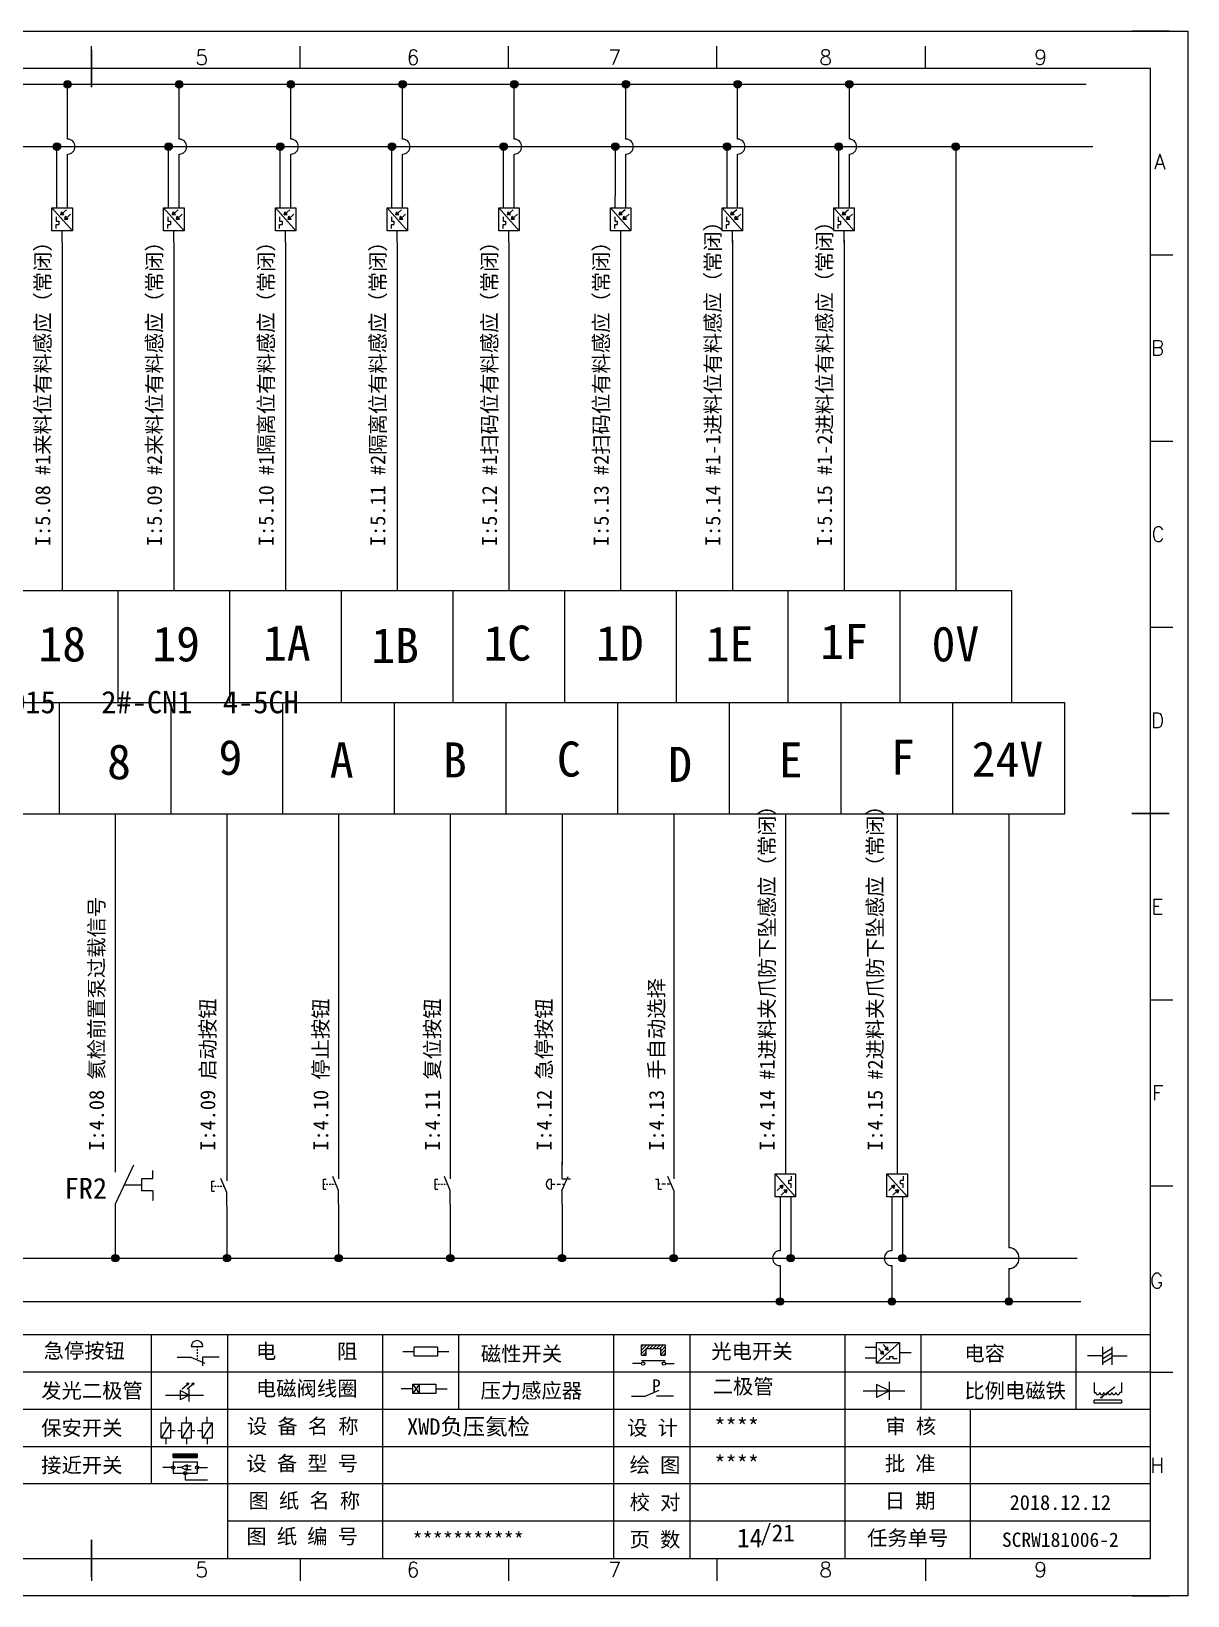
# Model space of a CAD drawing. Header units: millimetres. Extents: x -300 to 4128, y -106 to 2458.
# Drawn here: x 968.4 to 1123.7, y 1594.4 to 1804.4 of the extents above; entities that cross this region are included whole.
import ezdxf
from ezdxf.enums import TextEntityAlignment as Align

# ---------------------------------------------------------------- set-up
doc = ezdxf.new("R2010")
doc.units = ezdxf.units.MM
doc.linetypes.add('DASHED', pattern=[0.75, 0.5, -0.25])
doc.layers.add('AE_BOR', color=1, linetype='Continuous')
doc.layers.add('MISC', color=2, linetype='Continuous')
doc.styles.get("Standard").update_dxf_attribs({"font": ''})
doc.styles.add('WD', font='romans.shx', dxfattribs={"width": 0.8, "bigfont": 'gbcbig.shx'})
doc.styles.add('样式 0', font='')
doc.styles.add('汉字', font='')
doc.styles.get('Standard').set_extended_font_data('SimSun')
doc.styles.get('样式 0').set_extended_font_data('KaiTi_GB2312')
doc.styles.get('汉字').set_extended_font_data('新宋体')

# ---------------------------------------------------------------- blocks, each defined once
blk = doc.blocks.new('磁性开关')
at = {"linetype": 'ByBlock'}
h = blk.add_hatch(dxfattribs=at)
h.set_pattern_fill('ANSI31', color=256, scale=0.1, style=0)
h.paths.add_polyline_path([(-1910.88, -776.69), (-1910.88, -775.29), (-1907.69, -775.29), (-1907.69, -776.69), (-1908.31, -776.69), (-1908.31, -775.79), (-1910.25, -775.79), (-1910.25, -776.69)])
for p, q in [((-1910.88, -776.69), (-1910.88, -775.29)), ((-1910.88, -775.29), (-1907.69, -775.29)), ((-1910.88, -776.69), (-1910.25, -776.69)), ((-1910.25, -776.69), (-1910.25, -775.79)), ((-1910.25, -775.79), (-1908.31, -775.79)), ((-1908.31, -776.69), (-1908.31, -775.79)), ((-1908.31, -776.69), (-1907.69, -776.69)), ((-1907.69, -775.29), (-1907.69, -776.69)), ((-1910.91, -777.81), (-1912.09, -777.81)), ((-1910.88, -777.39), (-1907.69, -777.39)), ((-1907.66, -777.81), (-1906.48, -777.81))]:
    blk.add_line(p, q, dxfattribs=at)
for centre in [(-1910.68, -777.81), (-1907.88, -777.81)]:
    blk.add_circle(centre, 0.225, dxfattribs=at)
blk = doc.blocks.new('光电开关')
at = {"linetype": 'ByBlock'}
h = blk.add_hatch(dxfattribs=at)
h.set_pattern_fill('ANSI31', color=256, scale=0.01, style=0)
h.set_pattern_definition([(45, (0.172267, 0), (-0.0224506403, 0.0224506403), [])])
h.paths.add_polyline_path([(-1882.44, -776.34), (-1882.5, -775.91), (-1882.68, -776.07)])
h.paths.add_polyline_path([(-1882.86, -776.23), (-1882.44, -776.34), (-1882.68, -776.07)])
h.paths.add_polyline_path([(-1883.05, -776.88), (-1883.11, -776.45), (-1883.29, -776.61)])
h.paths.add_polyline_path([(-1883.47, -776.77), (-1883.05, -776.88), (-1883.29, -776.61)])
for p, q in [((-1884.01, -775.96), (-1885.56, -775.96)), ((-1880.91, -775.3), (-1884.01, -778.05)), ((-1883.75, -776.09), (-1883.05, -776.88)), ((-1883.11, -776.45), (-1883.47, -776.77)), ((-1883.05, -776.88), (-1883.47, -776.77)), ((-1883.14, -775.55), (-1882.44, -776.34)), ((-1883.05, -776.88), (-1883.11, -776.45)), ((-1882.5, -775.91), (-1882.86, -776.23)), ((-1882.44, -776.34), (-1882.86, -776.23)), ((-1882.44, -776.34), (-1882.5, -775.91)), ((-1879.37, -776.67), (-1880.91, -776.67)), ((-1884.01, -777.39), (-1885.56, -777.39)), ((-1882.78, -777.47), (-1882.23, -777.47)), ((-1882.23, -777.47), (-1882.23, -777.14)), ((-1882.23, -777.14), (-1881.78, -777.14)), ((-1881.78, -777.47), (-1881.78, -777.14)), ((-1881.23, -777.47), (-1881.78, -777.47))]:
    blk.add_line(p, q, dxfattribs=at)
blk.add_lwpolyline([(-1884.01, -775.3), (-1880.91, -775.3), (-1880.91, -778.05), (-1884.01, -778.05)], close=True, dxfattribs=at)
blk = doc.blocks.new('电磁阀线圈')
at = {"linetype": 'ByBlock'}
for p, q in [((-1854.61, -796.54), (-1856.17, -796.54)), ((-1854.61, -795.92), (-1853.75, -797.16)), ((-1853.75, -795.92), (-1854.61, -797.16)), ((-1853.75, -795.92), (-1853.75, -797.16)), ((-1851.53, -796.54), (-1849.97, -796.54))]:
    blk.add_line(p, q, dxfattribs=at)
blk.add_lwpolyline([(-1854.61, -795.92), (-1851.53, -795.92), (-1851.53, -797.16), (-1854.61, -797.16)], close=True, dxfattribs=at)
blk = doc.blocks.new('压力感应器')
at = {"linetype": 'ByBlock'}
for p, q in [((-1815.59, -777.73), (-1813.71, -776.93)), ((-1817.44, -777.73), (-1815.59, -777.73)), ((-1811.78, -777.73), (-1814.05, -777.73))]:
    blk.add_line(p, q, dxfattribs=at)
at = {"linetype": 'ByBlock', "insert": (-1814.65, -775.48), "char_height": 1.68, "width": 1.2242, "attachment_point": 1}
blk.add_mtext('{\\fNSimSun|b0|i0|c134|p49;P}', dxfattribs=at)
blk = doc.blocks.new('二极管')
at = {"linetype": 'ByBlock'}
for p, q in [((-1787.52, -776.77), (-1781.92, -776.77)), ((-1783.97, -776.77), (-1785.69, -775.9)), ((-1785.69, -775.9), (-1785.69, -777.65)), ((-1783.97, -776.77), (-1785.69, -777.65)), ((-1783.97, -777.99), (-1783.97, -775.56))]:
    blk.add_line(p, q, dxfattribs=at)
blk = doc.blocks.new('电容')
at = {"linetype": 'ByBlock'}
for p, q in [((-1756.08, -782.99), (-1756.08, -780.56)), ((-1754.86, -780.79), (-1756.08, -781.55)), ((-1754.86, -782.99), (-1754.86, -780.56)), ((-1756.08, -781.77), (-1758.13, -781.77)), ((-1754.86, -781.44), (-1756.08, -782.2)), ((-1754.86, -781.99), (-1756.08, -782.75)), ((-1754.86, -781.77), (-1752.81, -781.77))]:
    blk.add_line(p, q, dxfattribs=at)
blk = doc.blocks.new('发光二极管')
at = {"linetype": 'ByBlock'}
for p, q in [((-1755.78, -785.92), (-1754.89, -785.14)), ((-1754.89, -785.14), (-1755.2, -785.22)), ((-1755.2, -785.22), (-1755.01, -785.43)), ((-1755.08, -785.92), (-1754.18, -785.14)), ((-1754.89, -785.14), (-1755.01, -785.43)), ((-1754.18, -785.14), (-1754.49, -785.22)), ((-1754.49, -785.22), (-1754.31, -785.43)), ((-1754.18, -785.14), (-1754.31, -785.43)), ((-1758.01, -786.77), (-1752.89, -786.77)), ((-1754.84, -786.77), (-1756.04, -786.16)), ((-1756.04, -786.16), (-1756.04, -787.39)), ((-1754.84, -786.77), (-1756.04, -787.39)), ((-1754.84, -787.63), (-1754.84, -785.92))]:
    blk.add_line(p, q, dxfattribs=at)
blk = doc.blocks.new('比例电磁阀')
at = {"linetype": 'ByBlock'}
for p, q in [((-1757.26, -775.38), (-1757.26, -776.71)), ((-1757.26, -776.71), (-1757.05, -776.71)), ((-1754.5, -775.98), (-1756.35, -777.44)), ((-1753.58, -776.71), (-1753.8, -776.71)), ((-1753.58, -775.38), (-1753.58, -776.71)), ((-1753.6, -777.73), (-1757.25, -777.73)), ((-1757.25, -778.13), (-1757.25, -777.73)), ((-1753.6, -778.13), (-1757.25, -778.13)), ((-1756.35, -777.44), (-1756.25, -777.25)), ((-1756.35, -777.44), (-1756.15, -777.38)), ((-1756.15, -777.38), (-1756.25, -777.25)), ((-1753.6, -777.73), (-1753.6, -778.13))]:
    blk.add_line(p, q, dxfattribs=at)
for centre in [(-1756.78, -776.71), (-1756.24, -776.71), (-1755.7, -776.71), (-1755.15, -776.71), (-1754.61, -776.71), (-1754.07, -776.71)]:
    blk.add_arc(centre, 0.271, 180, 0, dxfattribs=at)
blk = doc.blocks.new('保安开关')
at = {"linetype": 'ByBlock'}
for p, q in [((-1757.33, -790.79), (-1758.6, -792.81)), ((-1757.96, -790.79), (-1757.96, -789.97)), ((-1754.54, -790.79), (-1755.81, -792.81)), ((-1755.17, -790.79), (-1755.17, -789.97)), ((-1751.75, -790.79), (-1753.02, -792.81)), ((-1752.39, -790.79), (-1752.39, -789.97)), ((-1757.96, -792.81), (-1757.96, -793.62)), ((-1757.33, -791.8), (-1756.72, -791.8)), ((-1756.35, -791.8), (-1755.89, -791.8)), ((-1755.17, -792.81), (-1755.17, -793.62)), ((-1754.52, -791.8), (-1754.06, -791.8)), ((-1753.69, -791.8), (-1753.08, -791.8)), ((-1752.39, -792.81), (-1752.39, -793.62))]:
    blk.add_line(p, q, dxfattribs=at)
for points in [[(-1758.6, -790.79), (-1757.33, -790.79), (-1757.33, -792.81), (-1758.6, -792.81)], [(-1755.81, -790.79), (-1754.54, -790.79), (-1754.54, -792.81), (-1755.81, -792.81)], [(-1753.02, -790.79), (-1751.75, -790.79), (-1751.75, -792.81), (-1753.02, -792.81)]]:
    blk.add_lwpolyline(points, close=True, dxfattribs=at)
blk = doc.blocks.new('接近开关')
at = {"linetype": 'ByBlock'}
h = blk.add_hatch(dxfattribs=at)
h.set_pattern_fill('ANSI31', color=256, scale=0.01, style=0)
h.set_pattern_definition([(45, (-89.131516, -30.795668), (-0.0224506403, 0.0224506403), [])])
h.paths.add_polyline_path([(-1516.96, -1123.35), (-1516.96, -1122.85), (-1513.76, -1122.85), (-1513.76, -1123.35)])
for p, q in [((-1516.96, -1123.35), (-1516.96, -1122.85)), ((-1516.96, -1122.85), (-1513.76, -1122.85)), ((-1516.96, -1123.35), (-1513.76, -1123.35)), ((-1513.76, -1122.85), (-1513.76, -1123.35)), ((-1517.18, -1124.71), (-1518.36, -1124.71)), ((-1516.96, -1123.95), (-1513.76, -1123.95)), ((-1516.96, -1123.95), (-1516.96, -1125.47)), ((-1516.96, -1125.47), (-1513.76, -1125.47)), ((-1515.91, -1124.71), (-1516.45, -1124.71)), ((-1515.11, -1124.31), (-1515.91, -1124.71)), ((-1515.11, -1125.11), (-1515.91, -1124.71)), ((-1515.33, -1124.53), (-1515.17, -1124.53)), ((-1515.33, -1124.88), (-1515.17, -1124.88)), ((-1515.25, -1124.45), (-1515.25, -1124.61)), ((-1515.11, -1124.31), (-1515.11, -1125.11)), ((-1515.11, -1124.48), (-1514.58, -1124.48)), ((-1515.11, -1124.94), (-1514.58, -1124.94)), ((-1513.76, -1123.95), (-1513.76, -1125.47)), ((-1513.54, -1124.71), (-1512.36, -1124.71)), ((-1515.36, -1125.69), (-1515.36, -1126.36)), ((-1515.36, -1126.36), (-1512.36, -1126.36))]:
    blk.add_line(p, q, dxfattribs=at)
for centre in [(-1516.96, -1124.71), (-1515.36, -1125.47), (-1513.76, -1124.71)]:
    blk.add_circle(centre, 0.225, dxfattribs=at)
blk = doc.blocks.new('电阻')
at = {"linetype": 'ByBlock'}
for p, q in [((-3.09, 0), (-1.57, 0)), ((1.57, 0), (3.09, 0))]:
    blk.add_line(p, q, dxfattribs=at)
blk.add_lwpolyline([(-1.57, 0.63), (1.57, 0.63), (1.57, -0.63), (-1.57, -0.63)], close=True, dxfattribs=at)
blk = doc.blocks.new('急停按钮')
at = {"linetype": 'ByBlock'}
for p, q in [((-1.86, 0), (0, 0)), ((0, 0), (1.88, -0.81)), ((0.06, 1.45), (1.61, 1.45)), ((0.83, 1.45), (0.83, 1.24)), ((0.83, 1.07), (0.83, 0.85)), ((0.83, 0.68), (0.83, 0.47)), ((0.83, 0.29), (0.83, 0.08)), ((3.81, 0), (1.54, 0)), ((1.54, 0), (1.54, -1.15)), ((0.83, -0.09), (0.83, -0.24))]:
    blk.add_line(p, q, dxfattribs=at)
blk.add_arc((0.83, 1.45), 0.774, 0, 180)
blk = doc.blocks.new('电控横A4')
at = {"color": 7}
for p, q in [((292, -5), (5, -5)), ((292, -205), (292, -5)), ((10.03, -205), (289.53, -205)), ((130.8, -205), (190.75, -205)), ((190.75, -205), (259.54, -205))]:
    blk.add_line(p, q, dxfattribs=at)
at = {"color": 7, "linetype": 'ByBlock'}
for p, q in [((292, -175), (5, -175)), ((292, -180), (5, -180)), ((292, -185), (5, -185)), ((292, -190), (5, -190)), ((292, -195), (5, -195)), ((292, -200), (168.03, -200))]:
    blk.add_line(p, q, dxfattribs=at)
at = {"color": 7, "lineweight": -2}
for p, q in [((157.79, -175), (157.79, -195)), ((168.03, -175), (168.03, -204.92)), ((188.84, -175), (188.84, -185)), ((199.08, -175), (199.08, -185)), ((219.89, -175), (219.89, -185)), ((230.12, -175), (230.12, -185)), ((250.93, -175), (250.93, -185)), ((261.17, -175), (261.17, -185)), ((281.98, -175), (281.98, -185)), ((188.84, -185), (188.84, -204.92)), ((219.89, -185), (219.89, -205)), ((230.12, -185), (230.12, -205)), ((250.93, -185), (250.93, -205)), ((267.79, -185), (267.79, -205))]:
    blk.add_line(p, q, dxfattribs=at)
at = {"color": 7, "ltscale": 2}
for p, q in [((292, -205), (292, -183.55)), ((259.54, -205), (289.53, -205)), ((259.54, -205), (292, -205))]:
    blk.add_line(p, q, dxfattribs=at)
at = {"layer": 'AE_BOR', "color": 7, "lineweight": 15}
for p, q in [((0, 0), (297, 0)), ((297, 0), (297, -210)), ((297, -210), (0, -210))]:
    blk.add_line(p, q, dxfattribs=at)
at = {"layer": 'AE_BOR', "color": 7}
for p, q in [((149.78, -5), (149.78, -2)), ((177.78, -5), (177.78, -2)), ((205.78, -5), (205.78, -2)), ((233.78, -5), (233.78, -2)), ((261.78, -5), (261.78, -2)), ((292, -30), (295, -30)), ((292, -55), (295, -55)), ((292, -80), (295, -80)), ((292, -130), (295, -130)), ((292, -155), (295, -155)), ((292, -180), (295, -180)), ((149.78, -205), (149.78, -208)), ((177.78, -205), (177.78, -208)), ((205.78, -205), (205.78, -208)), ((233.78, -205), (233.78, -208)), ((261.78, -205), (261.78, -208))]:
    blk.add_line(p, q, dxfattribs=at)
at = {"layer": 'AE_BOR', "color": 7, "lineweight": 30}
for p, q in [((294.53, 0), (289.53, 0)), ((149.78, -7.5), (149.78, -2.5)), ((289.5, -105), (294.5, -105)), ((149.78, -202.5), (149.78, -207.5)), ((149.78, -205), (149.78, -207.5)), ((294.53, -210), (289.53, -210))]:
    blk.add_line(p, q, dxfattribs=at)
at = {"color": 7}
for name, p in [('急停按钮', (163.12, -177.98)), ('电阻', (194.66, -177.22))]:
    blk.add_blockref(name, p, dxfattribs=at)
at = {"color": 7, "linetype": 'ByBlock'}
for name, p in [('磁性开关', (2134.53, 598.96)), ('光电开关', (2139.22, 599.27)), ('电容', (2041.69, 603.98)), ('发光二极管', (1917.72, 603.69)), ('电磁阀线圈', (2047.53, 614.3)), ('压力感应器', (2039.72, 594.52)), ('二极管', (2040.91, 594.27)), ('比例电磁阀', (2041.69, 593.98)), ('保安开关', (1917.72, 603.98)), ('接近开关', (1677.72, 931.9))]:
    blk.add_blockref(name, p, dxfattribs=at)
at = {"color": 7, "char_height": 2, "attachment_point": 1, "style": '汉字'}
for s, insert in [('{\\fKaiTi_GB2312|b0|i0|c134|p49;急停按钮}', (143.35, -176.12)), ('{\\fKaiTi_GB2312|b0|i0|c134|p49;电      阻}', (171.86, -176.19)), ('{\\fKaiTi_GB2312|b0|i0|c134|p49;磁性开关}', (202.07, -176.53)), ('{\\fKaiTi_GB2312|b0|i0|c134|p49;光电开关}', (233.02, -176.19)), ('{\\fKaiTi_GB2312|b0|i0|c134|p49;电容}', (267, -176.48)), ('{\\fKaiTi_GB2312|b0|i0|c134|p49;发光二极管}', (143.02, -181.48)), ('{\\fKaiTi_GB2312|b0|i0|c134|p49;电磁阀线圈}', (171.86, -181.19)), ('{\\fKaiTi_GB2312|b0|i0|c134|p49;压力感应器}', (202.02, -181.47)), ('{\\fKaiTi_GB2312|b0|i0|c134|p49;二极管}', (233.2, -180.91)), ('{\\fKaiTi_GB2312|b0|i0|c134|p49;比例电磁铁}', (267, -181.48)), ('{\\fKaiTi_GB2312|b0|i0|c134|p49;保安开关}', (143.02, -186.48)), ('{\\fKaiTi_GB2312|b0|i0|c134|p0;设 备 名 称}', (170.65, -186.24)), ('{\\fKaiTi_GB2312|b0|i0|c134|p0;设 计}', (221.72, -186.46)), ('{\\fKaiTi_GB2312|b0|i0|c134|p0;审 核}', (256.39, -186.25)), ('{\\fKaiTi_GB2312|b0|i0|c134|p0;设 备 型 号}', (170.58, -191.24)), ('{\\fKaiTi_GB2312|b0|i0|c134|p0;批 准}', (256.32, -191.25)), ('{\\fKaiTi_GB2312|b0|i0|c134|p49;接近开关}', (143.02, -191.48)), ('{\\fKaiTi_GB2312|b0|i0|c134|p0;绘 图}', (222.05, -191.46)), ('{\\fKaiTi_GB2312|b0|i0|c134|p0;图 纸 名 称}', (170.86, -196.24)), ('{\\fKaiTi_GB2312|b0|i0|c134|p0;校 对}', (222.05, -196.46)), ('{\\fKaiTi_GB2312|b0|i0|c134|p0;日 期}', (256.32, -196.25)), ('{\\fKaiTi_GB2312|b0|i0|c134|p0;图 纸 编 号}', (170.57, -201.03)), ('{\\fKaiTi_GB2312|b0|i0|c134|p0;页 数}', (222.05, -201.46)), ('{\\fKaiTi_GB2312|b0|i0|c134|p0;任务单号}', (253.94, -201.25))]:
    blk.add_mtext(s, dxfattribs=dict(at, insert=insert))
at = {"color": 7}
for s, insert, char_height, width, attachment_point in [('{\\fKaiTi_GB2312|b0|i0|c134|p49;XWD负压氦检}', (192.15, -186.2), 2.2, 26.5767, 1), ('{\\fKaiTi_GB2312|b0|i0|c134|p49;****}', (233.43, -186.2), 2.2, 15.3175, 1), ('{\\fKaiTi_GB2312|b0|i0|c134|p49;****}', (233.43, -191.2), 2.2, 15.3175, 1), ('\\pxqc;{\\fKaiTi_GB2312|b0|i0|c134|p49;2018.12.12}', (279.89, -197.5), 2, 24.2172, 5), ('\\pxqc;{\\fKaiTi_GB2312|b0|i0|c134|p49;SCRW181006-2}', (279.89, -202.5), 1.92, 24.2172, 5)]:
    blk.add_mtext(s, dxfattribs=dict(at, insert=insert, char_height=char_height, width=width, attachment_point=attachment_point))
at = {"color": 7, "lineweight": -2, "insert": (200.36, -202.5), "char_height": 2, "width": 31.0482, "attachment_point": 5}
blk.add_mtext('\\pxqc;{\\f宋体|b0|i0|c134|p2;\\C256;***********}', dxfattribs=at)
at = {"color": 7, "linetype": 'ByBlock', "lineweight": -2, "insert": (242.64, -201.84), "char_height": 4.2689, "width": 20.8102, "attachment_point": 5}
blk.add_mtext('\\pxql;  {\\H0.53119x; /21}', dxfattribs=at)
at = {"layer": 'AE_BOR', "color": 7, "style": 'WD'}
for s, p in [('5', (164.59, -4.5)), ('6', (192.94, -4.5)), ('7', (220.04, -4.5)), ('8', (248.37, -4.5)), ('9', (277.23, -4.5)), ('5', (164.59, -207.5)), ('6', (192.94, -207.5)), ('7', (220.04, -207.5)), ('8', (248.37, -207.5)), ('9', (277.23, -207.5))]:
    blk.add_text(s, height=2, dxfattribs=at).set_placement(p, align=Align.CENTER)
for s, p in [('A', (294.03, -17.5)), ('B', (293.84, -42.5)), ('C', (293.93, -67.5)), ('D', (293.84, -92.5)), ('E', (293.74, -117.5)), ('F', (293.74, -142.5)), ('F', (293.74, -142.5)), ('G', (293.74, -167.72)), ('H', (293.84, -192.5))]:
    blk.add_text(s, height=2, dxfattribs=at).set_placement(p, align=Align.MIDDLE_RIGHT)
blk = doc.blocks.new('急停按钮1')
for p, q in [((781.41, 1650.9), (781.41, 1648.63)), ((779.96, 1648.59), (779.96, 1647.25)), ((781.41, 1647.09), (782.22, 1648.97)), ((781.41, 1648.63), (782.57, 1648.63)), ((781.41, 1647.09), (781.41, 1645.23))]:
    blk.add_line(p, q)
at = {"linetype": 'DASHED'}
blk.add_line((779.96, 1647.92), (781.77, 1647.92), dxfattribs=at)
blk.add_arc((779.96, 1647.92), 0.67, 90, 270)
blk = doc.blocks.new('常开按钮')
at = {"linetype": 'ByBlock'}
for p, q in [((-1910.06, -787.73), (-1908.18, -786.93)), ((-1909.9, -785.68), (-1908.56, -785.68)), ((-1909.9, -785.68), (-1909.9, -786.07)), ((-1909.23, -785.68), (-1909.23, -785.89)), ((-1909.23, -786.06), (-1909.23, -786.28)), ((-1909.23, -786.45), (-1909.23, -786.67)), ((-1909.23, -786.84), (-1909.23, -787.05)), ((-1909.23, -787.22), (-1909.23, -787.38)), ((-1908.56, -785.68), (-1908.56, -786.07)), ((-1911.92, -787.73), (-1910.06, -787.73)), ((-1906.25, -787.73), (-1908.52, -787.73))]:
    blk.add_line(p, q, dxfattribs=at)
blk = doc.blocks.new('手自动选择开关')
for p, q in [((-150.71, 1709.57), (-150.71, 1707.3)), ((-150.71, 1705.76), (-151.51, 1707.64)), ((-153.16, 1707.26), (-152.76, 1707.26)), ((-152.76, 1705.92), (-152.76, 1707.26)), ((-152.76, 1705.92), (-152.37, 1705.92)), ((-150.71, 1705.76), (-150.71, 1703.9))]:
    blk.add_line(p, q)
at = {"linetype": 'DASHED'}
blk.add_line((-151.07, 1706.59), (-152.76, 1706.59), dxfattribs=at)

msp = doc.modelspace()

# ---------------------------------------------------------------- hatches: boundary and pattern name
at = {"lineweight": -2}
h = msp.add_hatch(color=0, dxfattribs=at)
edge = h.paths.add_edge_path()
edge.add_arc((973.243, 1797.247), 0.5, 0, 360)
h = msp.add_hatch(color=0, dxfattribs=at)
edge = h.paths.add_edge_path()
edge.add_arc((988.243, 1797.247), 0.5, 0, 360)
h = msp.add_hatch(color=0, dxfattribs=at)
edge = h.paths.add_edge_path()
edge.add_arc((1003.243, 1797.247), 0.5, 0, 360)
h = msp.add_hatch(color=0, dxfattribs=at)
edge = h.paths.add_edge_path()
edge.add_arc((1018.243, 1797.247), 0.5, 0, 360)
h = msp.add_hatch(color=0, dxfattribs=at)
edge = h.paths.add_edge_path()
edge.add_arc((1033.243, 1797.247), 0.5, 0, 360)
h = msp.add_hatch(color=0, dxfattribs=at)
edge = h.paths.add_edge_path()
edge.add_arc((1048.243, 1797.247), 0.5, 0, 360)
h = msp.add_hatch(color=0, dxfattribs=at)
edge = h.paths.add_edge_path()
edge.add_arc((1063.243, 1797.247), 0.5, 0, 360)
h = msp.add_hatch(color=0, dxfattribs=at)
edge = h.paths.add_edge_path()
edge.add_arc((1078.243, 1797.247), 0.5, 0, 360)
h = msp.add_hatch(color=0, dxfattribs=at)
edge = h.paths.add_edge_path()
edge.add_arc((971.818, 1788.883), 0.5, 0, 360)
h = msp.add_hatch(color=0, dxfattribs=at)
edge = h.paths.add_edge_path()
edge.add_arc((986.818, 1788.883), 0.5, 0, 360)
h = msp.add_hatch(color=0, dxfattribs=at)
edge = h.paths.add_edge_path()
edge.add_arc((1001.818, 1788.883), 0.5, 0, 360)
h = msp.add_hatch(color=0, dxfattribs=at)
edge = h.paths.add_edge_path()
edge.add_arc((1016.818, 1788.883), 0.5, 0, 360)
h = msp.add_hatch(color=0, dxfattribs=at)
edge = h.paths.add_edge_path()
edge.add_arc((1031.818, 1788.883), 0.5, 0, 360)
h = msp.add_hatch(color=0, dxfattribs=at)
edge = h.paths.add_edge_path()
edge.add_arc((1046.818, 1788.883), 0.5, 0, 360)
h = msp.add_hatch(color=0, dxfattribs=at)
edge = h.paths.add_edge_path()
edge.add_arc((1061.818, 1788.883), 0.5, 0, 360)
h = msp.add_hatch(color=0, dxfattribs=at)
edge = h.paths.add_edge_path()
edge.add_arc((1076.818, 1788.883), 0.5, 0, 360)
h = msp.add_hatch(color=0, dxfattribs=at)
edge = h.paths.add_edge_path()
edge.add_arc((1092.531, 1788.883), 0.5, 0, 360)
h = msp.add_hatch(color=0, dxfattribs=at)
edge = h.paths.add_edge_path()
edge.add_arc((979.655, 1639.671), 0.5, 0, 360)
h = msp.add_hatch(color=0, dxfattribs=at)
edge = h.paths.add_edge_path()
edge.add_arc((994.655, 1639.671), 0.5, 0, 360)
h = msp.add_hatch(color=0, dxfattribs=at)
edge = h.paths.add_edge_path()
edge.add_arc((1009.655, 1639.671), 0.5, 0, 360)
h = msp.add_hatch(color=0, dxfattribs=at)
edge = h.paths.add_edge_path()
edge.add_arc((1024.655, 1639.671), 0.5, 0, 360)
h = msp.add_hatch(color=0, dxfattribs=at)
edge = h.paths.add_edge_path()
edge.add_arc((1039.655, 1639.671), 0.5, 0, 360)
h = msp.add_hatch(color=0, dxfattribs=at)
edge = h.paths.add_edge_path()
edge.add_arc((1054.655, 1639.671), 0.5, 0, 360)
h = msp.add_hatch(color=0, dxfattribs=at)
edge = h.paths.add_edge_path()
edge.add_arc((1070.368, 1639.671), 0.5, 0, 360)
h = msp.add_hatch(color=0, dxfattribs=at)
edge = h.paths.add_edge_path()
edge.add_arc((1085.368, 1639.671), 0.5, 0, 360)
h = msp.add_hatch(color=0, dxfattribs=at)
edge = h.paths.add_edge_path()
edge.add_arc((1068.943, 1633.854), 0.5, 0, 360)
h = msp.add_hatch(color=0, dxfattribs=at)
edge = h.paths.add_edge_path()
edge.add_arc((1083.943, 1633.854), 0.5, 0, 360)
h = msp.add_hatch(color=0, dxfattribs=at)
edge = h.paths.add_edge_path()
edge.add_arc((1099.655, 1633.854), 0.5, 0, 360)

# ---------------------------------------------------------------- linework, layer by layer
at = {"color": 0, "lineweight": -2}
for p, q in [((843.318, 1797.247), (1110.071, 1797.247)), ((973.243, 1789.883), (973.243, 1797.247)), ((988.243, 1789.883), (988.243, 1797.247)), ((1003.243, 1789.883), (1003.243, 1797.247)), ((1018.243, 1789.883), (1018.243, 1797.247)), ((1033.243, 1789.883), (1033.243, 1797.247)), ((1048.243, 1789.883), (1048.243, 1797.247)), ((1063.243, 1789.883), (1063.243, 1797.247)), ((1078.243, 1789.883), (1078.243, 1797.247)), ((844.202, 1788.883), (1110.955, 1788.883)), ((971.818, 1782.218), (971.818, 1788.883)), ((973.243, 1782.218), (973.243, 1787.883)), ((986.818, 1782.218), (986.818, 1788.883)), ((988.243, 1782.218), (988.243, 1787.883)), ((1001.818, 1782.218), (1001.818, 1788.883)), ((1003.243, 1782.218), (1003.243, 1787.883)), ((1016.818, 1782.218), (1016.818, 1788.883)), ((1018.243, 1782.218), (1018.243, 1787.883)), ((1031.818, 1782.218), (1031.818, 1788.883)), ((1033.243, 1782.218), (1033.243, 1787.883)), ((1046.818, 1782.218), (1046.818, 1788.883)), ((1048.243, 1782.218), (1048.243, 1787.883)), ((1061.818, 1782.218), (1061.818, 1788.883)), ((1063.243, 1782.218), (1063.243, 1787.883)), ((1076.818, 1782.218), (1076.818, 1788.883)), ((1078.243, 1782.218), (1078.243, 1787.883)), ((1092.531, 1788.883), (1092.531, 1729.277)), ((972.531, 1776.028), (972.531, 1729.277)), ((987.531, 1776.028), (987.531, 1729.277)), ((1002.531, 1776.028), (1002.531, 1729.277)), ((1017.531, 1776.028), (1017.531, 1729.277)), ((1032.531, 1776.028), (1032.531, 1729.277)), ((1047.531, 1776.028), (1047.531, 1729.277)), ((1062.531, 1776.311), (1062.531, 1729.277)), ((1077.531, 1776.311), (1077.531, 1729.277)), ((1085.031, 1729.277), (1085.031, 1714.277)), ((845.031, 1714.277), (1107.155, 1714.277)), ((972.155, 1699.277), (972.155, 1714.277)), ((987.155, 1699.277), (987.155, 1714.277)), ((1002.155, 1699.277), (1002.155, 1714.277)), ((1017.155, 1699.277), (1017.155, 1714.277)), ((1032.155, 1699.277), (1032.155, 1714.277)), ((1047.155, 1699.277), (1047.155, 1714.277)), ((1062.155, 1699.277), (1062.155, 1714.277)), ((1077.155, 1699.277), (1077.155, 1714.277)), ((1092.155, 1714.277), (1092.155, 1714.277)), ((1092.155, 1699.277), (1092.155, 1714.277)), ((979.655, 1699.277), (979.655, 1651.212)), ((994.655, 1699.277), (994.655, 1652.244)), ((1009.655, 1699.277), (1009.655, 1652.527)), ((1024.655, 1699.277), (1024.655, 1652.527)), ((1039.655, 1699.277), (1039.655, 1652.244)), ((1054.655, 1699.277), (1054.655, 1652.244)), ((1069.655, 1699.277), (1069.655, 1652.244)), ((1084.655, 1699.277), (1084.655, 1652.244)), ((1099.655, 1699.277), (1099.655, 1641.066)), ((979.655, 1646.915), (979.655, 1639.671)), ((1039.655, 1646.915), (1039.655, 1639.671)), ((1054.655, 1646.915), (1054.655, 1639.671)), ((1068.943, 1646.337), (1068.943, 1640.671)), ((1070.368, 1646.337), (1070.368, 1639.671)), ((1083.943, 1646.337), (1083.943, 1640.671)), ((1085.368, 1646.337), (1085.368, 1639.671)), ((842.834, 1639.671), (1108.824, 1639.671)), ((1068.943, 1638.671), (1068.943, 1633.854)), ((1083.943, 1638.671), (1083.943, 1633.854)), ((1099.655, 1638.277), (1099.655, 1633.854)), ((842.597, 1633.854), (1109.349, 1633.854))]:
    msp.add_line(p, q, dxfattribs=at)
for p, q in [((982.11, 1652.17), (979.655, 1646.915)), ((983.243, 1650.35), (984.683, 1650.35)), ((983.243, 1648.699), (983.243, 1650.35)), ((984.712, 1648.699), (983.243, 1648.699)), ((984.712, 1647.43), (984.712, 1647.44)), ((994.655, 1646.632), (994.655, 1639.671)), ((1009.655, 1646.915), (1009.655, 1639.671)), ((1024.655, 1646.915), (1024.655, 1639.671))]:
    msp.add_line(p, q)
at = {"ltscale": 2}
for p, q in [((984.682, 1650.35), (984.682, 1651.446)), ((984.712, 1648.699), (984.712, 1647.44))]:
    msp.add_line(p, q, dxfattribs=at)
at = {"color": 0, "ltscale": 2}
msp.add_line((980.874, 1649.525), (983.243, 1649.525), dxfattribs=at)
at = {"color": 0, "lineweight": -2}
for points in [[(965.031, 1729.277), (980.031, 1729.277)], [(980.031, 1729.277), (995.031, 1729.277)], [(980.031, 1714.277), (980.031, 1729.277)], [(995.031, 1729.277), (1010.031, 1729.277)], [(995.031, 1714.277), (995.031, 1729.277)], [(1010.031, 1729.277), (1025.031, 1729.277)], [(1010.031, 1714.277), (1010.031, 1729.277)], [(1025.031, 1729.277), (1040.031, 1729.277)], [(1025.031, 1714.277), (1025.031, 1729.277)], [(1040.031, 1729.277), (1055.031, 1729.277)], [(1040.031, 1714.277), (1040.031, 1729.277)], [(1055.031, 1729.277), (1070.031, 1729.277)], [(1055.031, 1714.277), (1055.031, 1729.277)], [(1070.031, 1729.277), (1085.031, 1729.277)], [(1070.031, 1714.277), (1070.031, 1729.277)], [(1085.031, 1729.277), (1100.031, 1729.277), (1100.031, 1714.277)], [(1107.155, 1714.277), (1107.155, 1699.277), (1092.155, 1699.277)], [(972.155, 1699.277), (957.155, 1699.277)], [(987.155, 1699.277), (972.155, 1699.277)], [(1002.155, 1699.277), (987.155, 1699.277)], [(1017.155, 1699.277), (1002.155, 1699.277)], [(1032.155, 1699.277), (1017.155, 1699.277)], [(1047.155, 1699.277), (1032.155, 1699.277)], [(1062.155, 1699.277), (1047.155, 1699.277)], [(1077.155, 1699.277), (1062.155, 1699.277)], [(1092.155, 1699.277), (1077.155, 1699.277)]]:
    msp.add_lwpolyline(points, dxfattribs=at)
for centre in [(973.243, 1797.247), (988.243, 1797.247), (1003.243, 1797.247), (1018.243, 1797.247), (1033.243, 1797.247), (1048.243, 1797.247), (1063.243, 1797.247), (1078.243, 1797.247), (971.818, 1788.883), (986.818, 1788.883), (1001.818, 1788.883), (1016.818, 1788.883), (1031.818, 1788.883), (1046.818, 1788.883), (1061.818, 1788.883), (1076.818, 1788.883), (1092.531, 1788.883), (979.655, 1639.671), (994.655, 1639.671), (1009.655, 1639.671), (1024.655, 1639.671), (1039.655, 1639.671), (1054.655, 1639.671), (1070.368, 1639.671), (1085.368, 1639.671), (1068.943, 1633.854), (1083.943, 1633.854), (1099.655, 1633.854)]:
    msp.add_circle(centre, 0.5, dxfattribs=at)
for centre, start, end in [((973.243, 1788.883), 270, 90), ((988.243, 1788.883), 270, 90), ((1003.243, 1788.883), 270, 90), ((1018.243, 1788.883), 270, 90), ((1033.243, 1788.883), 270, 90), ((1048.243, 1788.883), 270, 90), ((1063.243, 1788.883), 270, 90), ((1078.243, 1788.883), 270, 90), ((1068.943, 1639.671), 90, 270), ((1083.943, 1639.671), 90, 270)]:
    msp.add_arc(centre, 1, start, end, dxfattribs=at)
at = {"color": 0, "ltscale": 2}
msp.add_arc((1099.655, 1639.671), 1.394, 270, 90, dxfattribs=at)

# ---------------------------------------------------------------- block references
for name, p in [('电控横A4', (826.689, 1804.361)), ('急停按钮1', (258.242, 1.683)), ('手自动选择开关', (1205.364, -56.985))]:
    msp.add_blockref(name, p)
at = {"linetype": 'ByBlock'}
for name, p, rotation in [('光电开关', (1749.204, -103.338), 270), ('光电开关', (1764.204, -103.338), 270), ('光电开关', (1779.204, -103.338), 270), ('光电开关', (1794.204, -103.338), 270), ('光电开关', (1809.204, -103.338), 270), ('光电开关', (1824.204, -103.338), 270), ('光电开关', (1839.204, -103.338), 270), ('光电开关', (1854.204, -103.338), 270), ('常开按钮', (206.923, 3558.551), 90), ('常开按钮', (221.923, 3558.834), 90), ('常开按钮', (236.923, 3558.834), 90), ('光电开关', (292.982, 3531.892), 90), ('光电开关', (307.982, 3531.892), 90)]:
    msp.add_blockref(name, p, dxfattribs=dict(at, rotation=rotation))

# ---------------------------------------------------------------- texts
msp.add_text('14', height=2.5).set_placement((1063.157, 1600.873))
at = {"color": 0, "lineweight": -2, "char_height": 2, "width": 71.79445, "attachment_point": 1, "rotation": 90}
for s, insert in [('{\\C256;I:5.14 #1-1进料位有料感应（常闭）}', (1058.917, 1735.263)), ('{\\C256;I:5.15 #1-2进料位有料感应（常闭）}', (1073.917, 1735.263)), ('{\\C256;I:5.08 #1来料位有料感应（常闭）}', (968.917, 1735.263)), ('{\\C256;I:5.09 #2来料位有料感应（常闭）}', (983.917, 1735.263)), ('{\\C256;I:5.10 #1隔离位有料感应（常闭）}', (998.917, 1735.263)), ('{\\C256;I:5.11 #2隔离位有料感应（常闭）}', (1013.917, 1735.263)), ('{\\C256;I:5.12 #1扫码位有料感应（常闭）}', (1028.917, 1735.263)), ('{\\C256;I:5.13 #2扫码位有料感应（常闭）}', (1043.917, 1735.263)), ('{\\C256;I:4.14 #1进料夹爪防下坠感应（常闭）}', (1066.194, 1654.103)), ('{\\C256;I:4.15 #2进料夹爪防下坠感应（常闭）}', (1080.704, 1654.103)), ('{\\C256;I:4.08 氦检前置泵过载信号}', (976.14, 1654.103)), ('{\\C256;I:4.13 手自动选择}', (1051.336, 1654.103)), ('{\\C256;I:4.09 启动按钮}', (991.081, 1654.103)), ('{\\C256;I:4.10 停止按钮}', (1006.254, 1654.103)), ('{\\C256;I:4.11 复位按钮}', (1021.25, 1654.103)), ('{\\C256;I:4.12 急停按钮}', (1036.246, 1654.103))]:
    msp.add_mtext(s, dxfattribs=dict(at, insert=insert))
at = {"color": 0, "lineweight": -2, "attachment_point": 1}
for s, insert, char_height, width in [('18', (969.331, 1724.478), 4.7064, 7.20347), ('19', (984.633, 1724.484), 4.7064, 7.20347), ('1A', (999.491, 1724.587), 4.7064, 7.20347), ('1B', (1014.039, 1724.278), 4.7064, 7.20347), ('1C', (1029.103, 1724.587), 4.7064, 7.20347), ('1D', (1044.202, 1724.589), 4.7064, 7.20347), ('1E', (1058.956, 1724.486), 4.7064, 7.20347), ('1F', (1074.33, 1724.795), 4.7064, 7.20347), ('0V', (1089.29, 1724.486), 4.7064, 7.20347), ('ID261-DO15   2#-CN1  4-5CH               ', (951.25, 1715.814), 3, 61.03402), ('8', (978.562, 1708.66), 4.706, 7.20347), ('9', (993.522, 1709.257), 4.706, 7.20347), ('A', (1008.464, 1708.899), 4.706, 7.20347), ('B', (1023.67, 1708.903), 4.706, 7.20347), ('C', (1038.971, 1709.023), 4.706, 7.20347), ('D', (1053.913, 1708.306), 4.706, 7.20347), ('E', (1068.764, 1708.906), 4.706, 7.20347), ('F', (1083.825, 1709.264), 4.706, 7.20347), ('24V', (1094.681, 1709.025), 4.7064, 7.20347)]:
    msp.add_mtext(s, dxfattribs=dict(at, insert=insert, char_height=char_height, width=width))
at = {"layer": 'MISC', "color": 0, "insert": (972.846, 1650.447), "char_height": 2.8, "width": 5.01683, "attachment_point": 1, "style": '样式 0'}
msp.add_mtext('FR2', dxfattribs=at)

doc.saveas('drawing.dxf')
